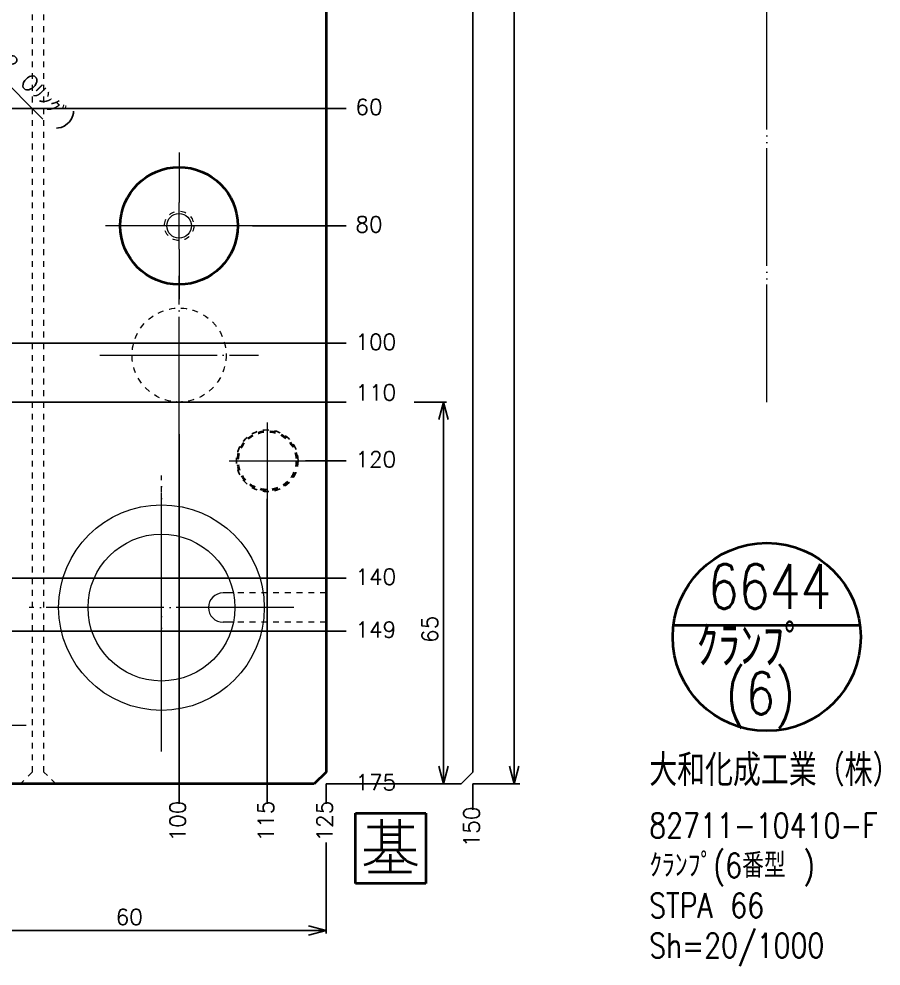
# Model space of a CAD drawing. Extents: x -178 to 604, y -587 to 345.
# Drawn here: x 72.8 to 219.4, y -206 to -44.8 of the extents above; entities that cross this region are included whole.
import ezdxf

# ---------------------------------------------------------------- set-up
doc = ezdxf.new("R2010")
doc.units = 0
doc.header["$MEASUREMENT"] = 0
for name, pattern in [('BORDER', [22, 20, -1, 0, -1]), ('DIVIDE', [23, 20, -1, 0, -1, 0, -1]), ('PHANTOM', [35, 30, -1, 1, -1, 1, -1]), ('STITCH', [2, 1, -1])]:
    doc.linetypes.add(name, pattern=pattern)
for name, color, linetype in [('11', 7, 'Continuous'), ('25', 7, 'Continuous'), ('寸法線', 7, 'Continuous')]:
    doc.layers.add(name, color=color, linetype=linetype)
doc.styles.get("Standard").update_dxf_attribs({"font": 'txt', "bigfont": 'extfont'})
doc.dimstyles.new('VELDIM0', dxfattribs={"dimtxt": 2.69875, "dimasz": 3.000166, "dimexe": 0.5, "dimexo": 0.0625, "dimgap": 0.09, "dimtad": 0, "dimdec": 3, "dimdsep": 46, "dimtxsty": 'Standard', "dimcen": 0.09, "dimdle": 3, "dimadec": 0, "dimazin": 0, "dimtfac": 1, "dimtdec": 4, "dimtofl": 0, "dimtmove": 0, "dimatfit": 3, "dimfxl": 1, "dimtolj": 1, "dimtzin": 0, "dimarcsym": 0})
doc.dimstyles.new('VELDIM1', dxfattribs={"dimtxt": 2.69875, "dimasz": 3.000166, "dimexe": 0.5, "dimexo": 0.0625, "dimgap": 0.09, "dimtad": 0, "dimdec": 3, "dimdsep": 46, "dimtxsty": 'Standard', "dimcen": 0.09, "dimdle": 2, "dimadec": 0, "dimazin": 0, "dimtfac": 1, "dimtdec": 4, "dimtofl": 0, "dimtmove": 0, "dimatfit": 3, "dimfxl": 1, "dimtolj": 1, "dimtzin": 0, "dimarcsym": 0})
doc.dimstyles.new('VELDIM2', dxfattribs={"dimtxt": 2.69875, "dimasz": 3.000166, "dimexe": 1.25, "dimexo": 0.0625, "dimgap": 0.09, "dimtad": 0, "dimdec": 3, "dimdsep": 46, "dimtxsty": 'Standard', "dimcen": 0.09, "dimdle": 5, "dimadec": 0, "dimazin": 0, "dimtfac": 1, "dimtdec": 4, "dimtofl": 0, "dimtmove": 0, "dimatfit": 3, "dimfxl": 1, "dimtolj": 1, "dimtzin": 0, "dimarcsym": 0})
doc.dimstyles.new('VELDIM3', dxfattribs={"dimtxt": 2.69875, "dimasz": 3.000166, "dimexe": 1, "dimexo": 0.0625, "dimgap": 0.09, "dimtad": 0, "dimdec": 3, "dimdsep": 46, "dimtxsty": 'Standard', "dimcen": 0.09, "dimdle": 3, "dimadec": 0, "dimazin": 0, "dimtfac": 1, "dimtdec": 4, "dimtofl": 0, "dimtmove": 0, "dimatfit": 3, "dimfxl": 1, "dimtolj": 1, "dimtzin": 0, "dimarcsym": 0})

# ---------------------------------------------------------------- blocks, each defined once
blk = doc.blocks.new('CLUMP129')
at = {"layer": '25', "color": 5, "linetype": 'BORDER', "lineweight": 5}
for p, q in [((100, -67.5), (100, -76)), ((96, -80), (87.5, -80)), ((112.5, -80), (104, -80)), ((100, -84), (100, -92.5))]:
    blk.add_line(p, q, dxfattribs=at)
at = {"layer": '25', "lineweight": 40}
blk.add_circle((100, -80), 10, dxfattribs=at)
blk = doc.blocks.new('CLUMP128')
at = {"layer": '25', "linetype": 'STITCH', "lineweight": 25}
blk.add_blockref('CLUMP129', (0, 0), dxfattribs=at)
blk = doc.blocks.new('CLUMP130')
at = {"layer": '11', "color": 5, "linetype": 'PHANTOM', "lineweight": 5}
for p, q in [((100, -84), (100, -76)), ((104, -80), (96, -80))]:
    blk.add_line(p, q, dxfattribs=at)
at = {"layer": '11', "linetype": 'STITCH', "lineweight": 13}
blk.add_circle((100, -80), 2.5, dxfattribs=at)
at = {"layer": '11', "color": 5, "lineweight": 5}
blk.add_circle((100, -80), 2.1, dxfattribs=at)
blk = doc.blocks.new('*D295')
at = {"color": 0}
for p, q in [((125, -185), (125, -200.5)), ((65, -195), (65, -200.5)), ((68, -199.2), (65, -200)), ((125, -200), (122, -199.2)), ((65, -200), (107.83, -200)), ((65, -200), (87.63, -200)), ((65, -200), (68, -200)), ((65, -200), (68, -200.8)), ((125, -200), (87.63, -200)), ((125, -200), (107.83, -200)), ((125, -200), (122, -200)), ((122, -200.8), (125, -200))]:
    blk.add_line(p, q, dxfattribs=at)
blk.add_text('60', height=2.699, dxfattribs=at).set_placement((89.21, -199.02))
blk = doc.blocks.new('CLUMP171')
at = {"layer": '25', "color": 1, "lineweight": 13}
for p, q in [((109.25, -142.5), (107.5, -142.5)), ((109.25, -147.5), (107.5, -147.5))]:
    blk.add_line(p, q, dxfattribs=at)
at = {"layer": '25', "color": 1, "linetype": 'STITCH', "lineweight": 13}
for p, q in [((125, -142.5), (109.25, -142.5)), ((125, -147.5), (109.25, -147.5))]:
    blk.add_line(p, q, dxfattribs=at)
at = {"layer": '25', "color": 1, "lineweight": 13}
blk.add_arc((107.5, -145), 2.5, 90, 270, dxfattribs=at)
blk = doc.blocks.new('*D505')
at = {"color": 0}
for p, q in [((66.5, -100), (87.67, -100)), ((87.67, -100), (108.83, -100)), ((108.83, -100), (128.41, -100))]:
    blk.add_line(p, q, dxfattribs=at)
blk.add_text('100', height=2.699, dxfattribs=at).set_placement((130, -101.11))
blk = doc.blocks.new('*D506')
at = {"color": 0}
for p, q in [((66.6, -110), (87.74, -110)), ((87.74, -110), (108.87, -110)), ((108.87, -110), (128.41, -110))]:
    blk.add_line(p, q, dxfattribs=at)
blk.add_text('110', height=2.699, dxfattribs=at).set_placement((130, -109.72))
blk = doc.blocks.new('*D507')
at = {"color": 0}
for p, q in [((112.5, -80), (118.33, -80)), ((118.33, -80), (124.17, -80)), ((124.17, -80), (128.41, -80))]:
    blk.add_line(p, q, dxfattribs=at)
blk.add_text('80', height=2.699, dxfattribs=at).set_placement((130, -81.11))
blk = doc.blocks.new('CLUMP282')
at = {"layer": '寸法線', "lineweight": 40}
for p, q in [((130, -192), (130, -180)), ((130, -180), (142, -180)), ((142, -180), (142, -192)), ((134.44, -181), (134.44, -186.25)), ((137.56, -186.25), (137.56, -181)), ((132.06, -182.31), (139.94, -182.31)), ((134.44, -183.62), (137.56, -183.62)), ((134.44, -184.94), (137.56, -184.94)), ((131.5, -186.25), (140.31, -186.25)), ((136, -190), (136, -187)), ((133.56, -188.12), (138.25, -188.12)), ((132.25, -190), (139.56, -190)), ((142, -192), (130, -192))]:
    blk.add_line(p, q, dxfattribs=at)
for centre, start, end in [((130.53, -183.89), 281.2085, 331.8699), ((141.47, -183.89), 208.1301, 258.7915)]:
    blk.add_arc(centre, 5, start, end, dxfattribs=at)
blk = doc.blocks.new('*D595')
at = {"color": 0}
for p, q in [((19, -60), (56, -60)), ((56, -60), (93, -60)), ((93, -60), (128.41, -60))]:
    blk.add_line(p, q, dxfattribs=at)
blk.add_text('60', height=2.699, dxfattribs=at).set_placement((130, -61.11))
blk = doc.blocks.new('*D608')
at = {"color": 0}
for p, q in [((50.83, -35.83), (76.82, -61.82)), ((53.52, -37.39), (50.83, -35.83)), ((50.83, -35.83), (52.39, -38.52))]:
    blk.add_line(p, q, dxfattribs=at)
blk.add_text('4-%%c16.5(Pｰ12 Oﾘﾝｸﾞ)', height=2.6987, rotation=315, dxfattribs=at).set_placement((52.56, -35.52))
blk = doc.blocks.new('*D614')
at = {"color": 0}
for p, q in [((125, -175), (125, -176.67)), ((125, -176.67), (125, -178.33)), ((125, -178.33), (125, -178.41))]:
    blk.add_line(p, q, dxfattribs=at)
blk.add_text('125', height=2.699, rotation=90, dxfattribs=at).set_placement((126.11, -184.82))
blk = doc.blocks.new('*D615')
at = {"color": 0}
for p, q in [((150, -175), (150, -177)), ((150, -177), (150, -179)), ((150, -179), (150, -179.41))]:
    blk.add_line(p, q, dxfattribs=at)
blk.add_text('150', height=2.699, rotation=90, dxfattribs=at).set_placement((151.11, -185.82))
blk = doc.blocks.new('*D616')
at = {"color": 0}
for p, q in [((115, -126.5), (115, -144.33)), ((115, -144.33), (115, -162.17)), ((115, -162.17), (115, -178.41))]:
    blk.add_line(p, q, dxfattribs=at)
blk.add_text('115', height=2.699, rotation=90, dxfattribs=at).set_placement((116.11, -184.82))
blk = doc.blocks.new('*D860')
at = {"color": 0}
for p, q in [((150, 175), (158, 175)), ((157, 175), (156.2, 172)), ((157, 175), (157, 4)), ((157, 175), (157, -4)), ((157, 175), (157, 172)), ((157.8, 172), (157, 175)), ((157, -175), (157, 4)), ((157, -175), (157, -4)), ((156.2, -172), (157, -175)), ((157, -175), (157, -172)), ((157, -175), (157.8, -172)), ((150, -175), (158, -175))]:
    blk.add_line(p, q, dxfattribs=at)
blk.add_text('350', height=2.699, rotation=90, dxfattribs=at).set_placement((156.02, -2.41))
blk = doc.blocks.new('*D864')
at = {"color": 0}
for p, q in [((100, -115.5), (100, -137)), ((100, -137), (100, -158.5)), ((100, -158.5), (100, -178.41))]:
    blk.add_line(p, q, dxfattribs=at)
blk.add_text('100', height=2.699, rotation=90, dxfattribs=at).set_placement((101.11, -184.82))
blk = doc.blocks.new('*D866')
at = {"color": 0}
for p, q in [((5, -140), (46.67, -140)), ((46.67, -140), (88.33, -140)), ((88.33, -140), (128.41, -140))]:
    blk.add_line(p, q, dxfattribs=at)
blk.add_text('140', height=2.699, dxfattribs=at).set_placement((130, -141.11))
blk = doc.blocks.new('*D867')
at = {"color": 0}
for p, q in [((63.5, -149), (85.67, -149)), ((85.67, -149), (107.83, -149)), ((107.83, -149), (128.41, -149))]:
    blk.add_line(p, q, dxfattribs=at)
blk.add_text('149', height=2.699, dxfattribs=at).set_placement((130, -150.11))
blk = doc.blocks.new('*D869')
at = {"color": 0}
for p, q in [((140, -110), (145.5, -110)), ((145, -110), (144.2, -113)), ((145, -110), (145, -132.4)), ((145, -110), (145, -152.6)), ((145, -110), (145, -113)), ((145.8, -113), (145, -110)), ((145, -175), (145, -132.4)), ((145, -175), (145, -152.6)), ((144.2, -172), (145, -175)), ((145, -175), (145, -172)), ((145, -175), (145.8, -172)), ((145, -175), (145, -175))]:
    blk.add_line(p, q, dxfattribs=at)
blk.add_text('65', height=2.699, rotation=90, dxfattribs=at).set_placement((144.02, -151.01))
blk = doc.blocks.new('*D871')
at = {"color": 0}
for p, q in [((121.5, -120), (124.33, -120)), ((124.33, -120), (127.17, -120)), ((127.17, -120), (128.41, -120))]:
    blk.add_line(p, q, dxfattribs=at)
blk.add_text('120', height=2.699, dxfattribs=at).set_placement((130, -121.11))
blk = doc.blocks.new('CLUMP473')
at = {"layer": '25', "color": 5, "linetype": 'BORDER', "lineweight": 5}
for p, q in [((115, -113.5), (115, -126.5)), ((108.5, -120), (121.5, -120))]:
    blk.add_line(p, q, dxfattribs=at)
at = {"layer": '25', "linetype": 'STITCH', "lineweight": 40}
blk.add_circle((115, -120), 5, dxfattribs=at)
blk = doc.blocks.new('CLUMP472')
at = {"layer": '25', "color": 5, "linetype": 'BORDER', "lineweight": 5}
for p, q in [((115, -113.5), (115, -126.5)), ((108.5, -120), (121.5, -120))]:
    blk.add_line(p, q, dxfattribs=at)
at = {"layer": '25', "linetype": 'STITCH', "lineweight": 25}
blk.add_circle((115, -120), 5.25, dxfattribs=at)
at = {"layer": '25', "linetype": 'STITCH', "lineweight": 40}
blk.add_circle((115, -120), 5, dxfattribs=at)
at = {"layer": '25', "linetype": 'STITCH', "lineweight": 25}
blk.add_blockref('CLUMP473', (0, 0), dxfattribs=at)
blk = doc.blocks.new('*D883')
at = {"color": 0}
for p, q in [((125, -175), (126.67, -175)), ((126.67, -175), (128.33, -175)), ((128.33, -175), (128.41, -175))]:
    blk.add_line(p, q, dxfattribs=at)
blk.add_text('175', height=2.699, dxfattribs=at).set_placement((130, -176.11))

msp = doc.modelspace()

# ---------------------------------------------------------------- linework, layer by layer
at = {"layer": '25', "lineweight": 25}
for p, q in [((150, 173), (150, -173)), ((150, -173), (148, -175)), ((148, -175), (125, -175))]:
    msp.add_line(p, q, dxfattribs=at)
at = {"layer": '25', "linetype": 'STITCH', "lineweight": 13}
for p, q in [((75, 0), (75, -173)), ((77, -173), (77, 0)), ((75, -173), (73, -175)), ((79, -175), (77, -173))]:
    msp.add_line(p, q, dxfattribs=at)
at = {"layer": '25', "lineweight": 40}
for p, q in [((125, 0), (125, -173)), ((125, -173), (123, -175)), ((123, -175), (0, -175))]:
    msp.add_line(p, q, dxfattribs=at)
at = {"layer": '25', "linetype": 'DIVIDE', "lineweight": 5}
msp.add_line((200, -110), (200, 0), dxfattribs=at)
at = {"layer": '25', "color": 5, "linetype": 'BORDER', "lineweight": 5}
for p, q in [((100, -115.5), (100, -88.5)), ((86.5, -102), (113.5, -102)), ((97, -167.5), (97, -122.5)), ((97, -169.5), (97, -124.5)), ((119.5, -145), (74.5, -145)), ((56, -165), (74, -165))]:
    msp.add_line(p, q, dxfattribs=at)
at = {"layer": '25', "color": 1, "linetype": 'STITCH', "lineweight": 13}
msp.add_circle((100, -102), 8, dxfattribs=at)
at = {"layer": '25', "color": 1, "lineweight": 13}
for radius in [17.5, 12.5]:
    msp.add_circle((97, -145), radius, dxfattribs=at)
at = {"layer": '寸法線', "lineweight": 40}
msp.add_line((184.1255, -148), (215.8745, -148), dxfattribs=at)
msp.add_circle((200, -150), 16, dxfattribs=at)

# ---------------------------------------------------------------- block references
at = {"layer": '11', "linetype": 'BORDER', "lineweight": 5}
msp.add_blockref('CLUMP130', (0, 0), dxfattribs=at)
at = {"layer": '25', "linetype": 'STITCH', "lineweight": 25}
for name in ['CLUMP128', 'CLUMP472']:
    msp.add_blockref(name, (0, 0), dxfattribs=at)
at = {"layer": '25', "color": 1, "linetype": 'STITCH', "lineweight": 25}
msp.add_blockref('CLUMP171', (0, 0), dxfattribs=at)
at = {"layer": '寸法線', "lineweight": 5}
msp.add_blockref('CLUMP282', (0, 0), dxfattribs=at)

# ---------------------------------------------------------------- texts
at = {"layer": '寸法線', "lineweight": 5, "attachment_point": 1}
for s, insert, char_height, width in [('\\W0.8;6644', (190, -137.5862), 7.65, 23), ('\\W0.8;ｸﾗﾝﾌﾟ', (188, -148), 7.196666, 27.6), ('\\W0.8;(6)', (193, -156), 7.19667, 16.1), ('\\W0.8;82711-10410-F', (180, -180), 4.198056, 46), ('\\W0.8;ｸﾗﾝﾌﾟ(6番型 )', (180, -186.8123), 4.198056, 40.25), ('\\W0.8;STPA 66', (180, -193.6245), 4.198056, 23), ('\\W0.8;Sh=20/1000', (180, -200.4368), 4.198056, 34.5)]:
    msp.add_mtext(s, dxfattribs=dict(at, insert=insert, char_height=char_height, width=width))
at = {"layer": '寸法線', "lineweight": 25, "insert": (180, -170), "char_height": 5.3975, "width": 74.75, "attachment_point": 1}
msp.add_mtext('\\W0.8;大和化成工業（株）', dxfattribs=at)

# ---------------------------------------------------------------- dimensions: what is measured, and where the dimension line sits
at = {"layer": '寸法線', "color": 5, "lineweight": 5}
dim = msp.add_linear_dim(base=(157, -175), p1=(150, -175), p2=(150, 175), angle=90, dimstyle='VELDIM3', dxfattribs=at)
dim.commit()
dim.dimension.update_dxf_attribs({"geometry": '*D860', "text_midpoint": (157, 0), "dimtype": 128})
for feature_location, offset, dtype, origin, dimstyle, picture, middle in [((5, -140), (120, 140), 0, (130, -140), 'VELDIM1', '*D866', (130, -140)), ((19, -60), (106, 60), 0, (130, -60), 'VELDIM1', '*D595', (130, -60)), ((63.5, -149), (61.5, 149), 0, (130, -149), 'VELDIM1', '*D867', (130, -149)), ((66.5, -100), (58.5, 100), 0, (130, -100), 'VELDIM1', '*D505', (130, -100)), ((112.5, -80), (12.5, 80), 0, (130, -80), 'VELDIM1', '*D507', (130, -80)), ((121.5, -120), (3.5, 120), 0, (130, -120), 'VELDIM1', '*D871', (130, -120)), ((125, -175), (0, 175), 0, (130, -175), 'VELDIM1', '*D883', (130, -175)), ((100, -115.5), (-100, -59.5), 1, (100, -180), 'VELDIM0', '*D864', (100, -180)), ((115, -126.5), (-115, -48.5), 1, (115, -180), 'VELDIM0', '*D616', (115, -180)), ((125, -175), (-125, 0), 1, (125, -180), 'VELDIM1', '*D614', (125, -180)), ((150, -175), (-150, 0), 1, (150, -181), 'VELDIM3', '*D615', (150, -181))]:
    dim = msp.add_ordinate_dim(feature_location=feature_location, offset=offset, dtype=dtype, origin=origin, dimstyle=dimstyle, dxfattribs=at)
    dim.commit()
    dim.dimension.update_dxf_attribs({"geometry": picture, "text_midpoint": middle})
at = {"layer": '寸法線', "color": 1, "lineweight": 5}
dim = msp.add_ordinate_dim(feature_location=(66.6046863562, -110), offset=(58.3953136438, 110), dtype=0, origin=(130, -110), dimstyle='VELDIM1', dxfattribs=at)
dim.commit()
dim.dimension.update_dxf_attribs({"geometry": '*D506', "text_midpoint": (130, -110)})
at = {"layer": '寸法線', "color": 5, "lineweight": 5}
dim = msp.add_diameter_dim_2p(p1=(39.1664, -24.1664), p2=(50.8336, -35.8336), text='4-%%c<>(Pｰ12 Oﾘﾝｸﾞ)', dimstyle='VELDIM2', dxfattribs=at)
dim.commit()
dim.dimension.update_dxf_attribs({"geometry": '*D608', "text_midpoint": (64.4076, -49.1801), "dimtype": 131})
at = {"layer": '寸法線', "color": 1, "lineweight": 5}
for base, p1, p2, angle, picture, middle in [((145, -175), (145, -175), (140, -110), 90, '*D869', (145, -142.5)), ((125, -200), (125, -185), (65, -195), 180, '*D295', (97.7273, -200))]:
    dim = msp.add_linear_dim(base=base, p1=p1, p2=p2, angle=angle, dimstyle='VELDIM0', dxfattribs=at)
    dim.commit()
    dim.dimension.update_dxf_attribs({"geometry": picture, "text_midpoint": middle, "dimtype": 128})

doc.saveas('drawing.dxf')
